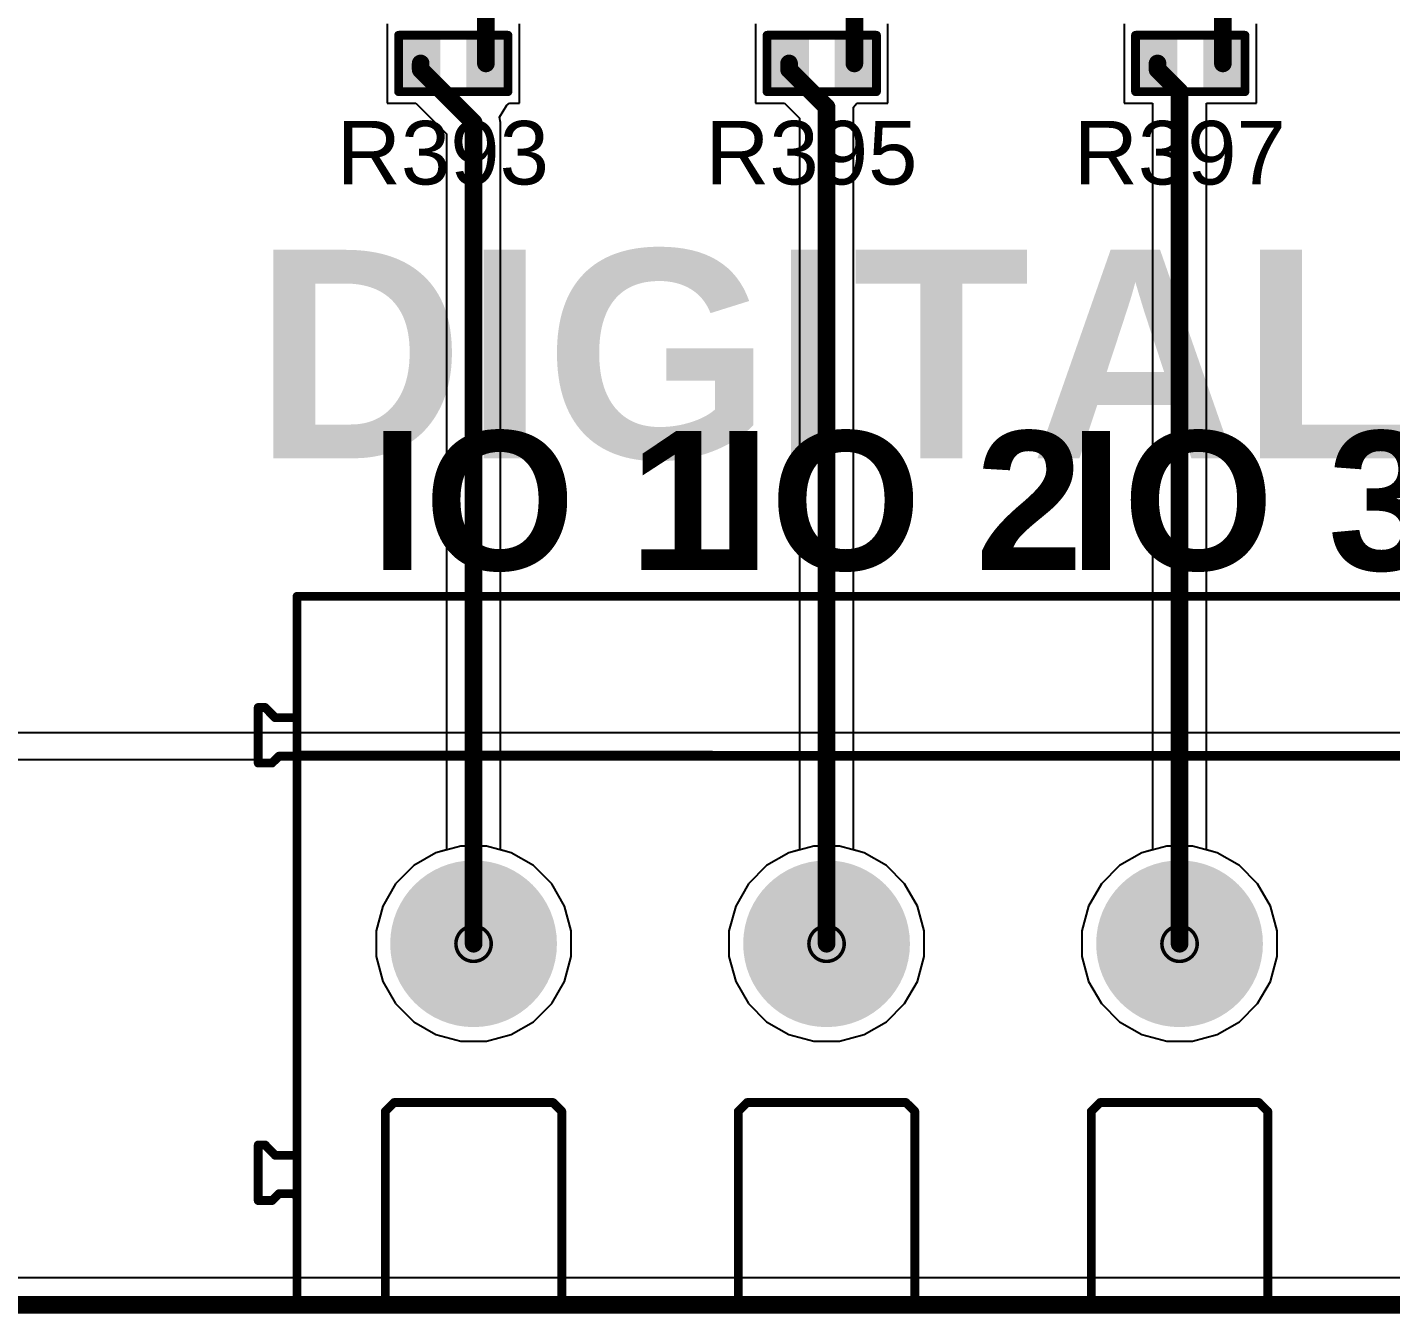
# Model space of a CAD drawing. Header units: inches. Extents: x -11 to 5428, y 0 to 5423.
# Drawn here: x 12.92 to 32.54, y -0.13 to 18.39 of the extents above; entities that cross this region are included whole.
import ezdxf

# ---------------------------------------------------------------- set-up
doc = ezdxf.new("R2010")
doc.units = ezdxf.units.IN
for name, color, linetype in [('Board Outline', 216, 'Continuous'), ('Bottom Layer', 5, 'Continuous'), ('Bottom Solder', 6, 'Continuous'), ('Drill Drawing', 1, 'Continuous'), ('GND', 16, 'Continuous'), ('Multi-Layer', 9, 'Continuous'), ('Pad Holes', 156, 'Continuous'), ('PWR', 76, 'Continuous'), ('Top Layer', 1, 'Continuous'), ('Top Overlay', 2, 'Continuous'), ('Top Paste', 8, 'Continuous'), ('Top Solder', 216, 'Continuous')]:
    doc.layers.add(name, color=color, linetype=linetype)
doc.styles.add('Arial', font='', dxfattribs={"height": 0.2})
doc.styles.add('Arial_Bold', font='', dxfattribs={"height": 0.2})
doc.styles.get('Arial').set_extended_font_data('Arial')
doc.styles.get('Arial_Bold').set_extended_font_data('Arial', bold=True)

# ---------------------------------------------------------------- blocks, each defined once
blk = doc.blocks.new('R___0402_86')
at = {"layer": 'Top Layer'}
for points in [[(-0.698, -0.318), (-0.698, 0.317), (-0.241, 0.317), (-0.241, -0.318)], [(0.241, -0.318), (0.241, 0.317), (0.699, 0.317), (0.699, -0.318)]]:
    blk.add_hatch(color=1, dxfattribs=at).paths.add_polyline_path(points)
at = {"layer": 'Top Paste'}
for points in [[(-0.698, -0.318), (-0.698, 0.317), (-0.241, 0.317), (-0.241, -0.318)], [(0.241, -0.318), (0.241, 0.317), (0.699, 0.317), (0.699, -0.318)]]:
    blk.add_hatch(color=8, dxfattribs=at).paths.add_polyline_path(points)
at = {"layer": 'Top Solder'}
for points in [[(-0.753, -0.373), (-0.753, 0.372), (-0.186, 0.372), (-0.186, -0.373)], [(0.186, -0.373), (0.186, 0.372), (0.754, 0.372), (0.754, -0.373)]]:
    blk.add_hatch(color=216, dxfattribs=at).paths.add_polyline_path(points)
at = {"layer": 'Top Overlay'}
for points in [[(0.787, 0.406, 0.127, 0.127, 0), (-0.787, 0.406, 0.127, 0.127, 0)], [(-0.787, 0.406, 0.127, 0.127, 0), (-0.787, -0.406, 0.127, 0.127, 0)], [(0.787, 0.406, 0.127, 0.127, 0), (0.787, -0.406, 0.127, 0.127, 0)], [(0.787, -0.406, 0.127, 0.127, 0), (-0.787, -0.406, 0.127, 0.127, 0)], [(0.813, -0.432, 0.00323, 0.00323, 0), (-0.813, -0.432, 0.00323, 0.00323, 0)]]:
    blk.add_lwpolyline(points, format="xyseb", dxfattribs=at)
for points in [[(-0.819, 0.406, 0.0635, 0.0635, 1), (-0.756, 0.406, 0.0635, 0.0635, 1)], [(-0.819, 0.406, 0.0635, 0.0635, 1), (-0.756, 0.406, 0.0635, 0.0635, 1)], [(0.756, 0.406, 0.0635, 0.0635, 1), (0.819, 0.406, 0.0635, 0.0635, 1)], [(0.756, 0.406, 0.0635, 0.0635, 1), (0.819, 0.406, 0.0635, 0.0635, 1)], [(-0.819, -0.406, 0.0635, 0.0635, 1), (-0.756, -0.406, 0.0635, 0.0635, 1)], [(-0.819, -0.406, 0.0635, 0.0635, 1), (-0.756, -0.406, 0.0635, 0.0635, 1)], [(0.756, -0.406, 0.0635, 0.0635, 1), (0.819, -0.406, 0.0635, 0.0635, 1)], [(0.756, -0.406, 0.0635, 0.0635, 1), (0.819, -0.406, 0.0635, 0.0635, 1)], [(-0.814, -0.432, 0.00161, 0.00161, 1), (-0.812, -0.432, 0.00161, 0.00161, 1)], [(0.812, -0.432, 0.00161, 0.00161, 1), (0.814, -0.432, 0.00161, 0.00161, 1)]]:
    blk.add_lwpolyline(points, format="xyseb", close=True, dxfattribs=at)
blk = doc.blocks.new('R___0402_89')
at = {"layer": 'Top Layer'}
for points in [[(-0.699, -0.318), (-0.699, 0.317), (-0.241, 0.317), (-0.241, -0.318)], [(0.241, -0.318), (0.241, 0.317), (0.698, 0.317), (0.698, -0.318)]]:
    blk.add_hatch(color=1, dxfattribs=at).paths.add_polyline_path(points)
at = {"layer": 'Top Paste'}
for points in [[(-0.699, -0.318), (-0.699, 0.317), (-0.241, 0.317), (-0.241, -0.318)], [(0.241, -0.318), (0.241, 0.317), (0.698, 0.317), (0.698, -0.318)]]:
    blk.add_hatch(color=8, dxfattribs=at).paths.add_polyline_path(points)
at = {"layer": 'Top Solder'}
for points in [[(-0.754, -0.373), (-0.754, 0.372), (-0.186, 0.372), (-0.186, -0.373)], [(0.186, -0.373), (0.186, 0.372), (0.753, 0.372), (0.753, -0.373)]]:
    blk.add_hatch(color=216, dxfattribs=at).paths.add_polyline_path(points)
at = {"layer": 'Top Overlay'}
for points in [[(0.787, 0.406, 0.127, 0.127, 0), (-0.787, 0.406, 0.127, 0.127, 0)], [(-0.787, 0.406, 0.127, 0.127, 0), (-0.787, -0.406, 0.127, 0.127, 0)], [(0.787, 0.406, 0.127, 0.127, 0), (0.787, -0.406, 0.127, 0.127, 0)], [(0.787, -0.406, 0.127, 0.127, 0), (-0.787, -0.406, 0.127, 0.127, 0)], [(0.813, -0.432, 0.00323, 0.00323, 0), (-0.813, -0.432, 0.00323, 0.00323, 0)]]:
    blk.add_lwpolyline(points, format="xyseb", dxfattribs=at)
for points in [[(-0.819, 0.406, 0.0635, 0.0635, 1), (-0.756, 0.406, 0.0635, 0.0635, 1)], [(-0.819, 0.406, 0.0635, 0.0635, 1), (-0.756, 0.406, 0.0635, 0.0635, 1)], [(0.756, 0.406, 0.0635, 0.0635, 1), (0.819, 0.406, 0.0635, 0.0635, 1)], [(0.756, 0.406, 0.0635, 0.0635, 1), (0.819, 0.406, 0.0635, 0.0635, 1)], [(-0.819, -0.406, 0.0635, 0.0635, 1), (-0.756, -0.406, 0.0635, 0.0635, 1)], [(-0.819, -0.406, 0.0635, 0.0635, 1), (-0.756, -0.406, 0.0635, 0.0635, 1)], [(0.756, -0.406, 0.0635, 0.0635, 1), (0.819, -0.406, 0.0635, 0.0635, 1)], [(0.756, -0.406, 0.0635, 0.0635, 1), (0.819, -0.406, 0.0635, 0.0635, 1)], [(-0.814, -0.432, 0.00161, 0.00161, 1), (-0.812, -0.432, 0.00161, 0.00161, 1)], [(0.812, -0.432, 0.00161, 0.00161, 1), (0.814, -0.432, 0.00161, 0.00161, 1)]]:
    blk.add_lwpolyline(points, format="xyseb", close=True, dxfattribs=at)
blk = doc.blocks.new('R___0402_92')
at = {"layer": 'Top Layer'}
for points in [[(-0.699, -0.318), (-0.699, 0.317), (-0.241, 0.317), (-0.241, -0.318)], [(0.241, -0.318), (0.241, 0.317), (0.698, 0.317), (0.698, -0.318)]]:
    blk.add_hatch(color=1, dxfattribs=at).paths.add_polyline_path(points)
at = {"layer": 'Top Paste'}
for points in [[(-0.699, -0.318), (-0.699, 0.317), (-0.241, 0.317), (-0.241, -0.318)], [(0.241, -0.318), (0.241, 0.317), (0.698, 0.317), (0.698, -0.318)]]:
    blk.add_hatch(color=8, dxfattribs=at).paths.add_polyline_path(points)
at = {"layer": 'Top Solder'}
for points in [[(-0.754, -0.373), (-0.754, 0.372), (-0.186, 0.372), (-0.186, -0.373)], [(0.186, -0.373), (0.186, 0.372), (0.753, 0.372), (0.753, -0.373)]]:
    blk.add_hatch(color=216, dxfattribs=at).paths.add_polyline_path(points)
at = {"layer": 'Top Overlay'}
for points in [[(0.787, 0.406, 0.127, 0.127, 0), (-0.787, 0.406, 0.127, 0.127, 0)], [(-0.787, 0.406, 0.127, 0.127, 0), (-0.787, -0.406, 0.127, 0.127, 0)], [(0.787, 0.406, 0.127, 0.127, 0), (0.787, -0.406, 0.127, 0.127, 0)], [(0.787, -0.406, 0.127, 0.127, 0), (-0.787, -0.406, 0.127, 0.127, 0)], [(0.813, -0.432, 0.00323, 0.00323, 0), (-0.813, -0.432, 0.00323, 0.00323, 0)]]:
    blk.add_lwpolyline(points, format="xyseb", dxfattribs=at)
for points in [[(-0.819, 0.406, 0.0635, 0.0635, 1), (-0.756, 0.406, 0.0635, 0.0635, 1)], [(-0.819, 0.406, 0.0635, 0.0635, 1), (-0.756, 0.406, 0.0635, 0.0635, 1)], [(0.756, 0.406, 0.0635, 0.0635, 1), (0.819, 0.406, 0.0635, 0.0635, 1)], [(0.756, 0.406, 0.0635, 0.0635, 1), (0.819, 0.406, 0.0635, 0.0635, 1)], [(-0.819, -0.406, 0.0635, 0.0635, 1), (-0.756, -0.406, 0.0635, 0.0635, 1)], [(-0.819, -0.406, 0.0635, 0.0635, 1), (-0.756, -0.406, 0.0635, 0.0635, 1)], [(0.756, -0.406, 0.0635, 0.0635, 1), (0.819, -0.406, 0.0635, 0.0635, 1)], [(0.756, -0.406, 0.0635, 0.0635, 1), (0.819, -0.406, 0.0635, 0.0635, 1)], [(-0.814, -0.432, 0.00161, 0.00161, 1), (-0.812, -0.432, 0.00161, 0.00161, 1)], [(0.812, -0.432, 0.00161, 0.00161, 1), (0.814, -0.432, 0.00161, 0.00161, 1)]]:
    blk.add_lwpolyline(points, format="xyseb", close=True, dxfattribs=at)
blk = doc.blocks.new('DB128V_5_08_7P_GN_S_627')
at = {"layer": 'Bottom Layer'}
h = blk.add_hatch(color=5, dxfattribs=at)
edge = h.paths.add_edge_path()
edge.add_arc((-15.24, 0), 1.15, 0, 360)
h = blk.add_hatch(color=5, dxfattribs=at)
edge = h.paths.add_edge_path()
edge.add_arc((-10.16, 0), 1.15, 0, 360)
h = blk.add_hatch(color=5, dxfattribs=at)
edge = h.paths.add_edge_path()
edge.add_arc((-5.08, 0), 1.15, 0, 360)
at = {"layer": 'Bottom Solder'}
h = blk.add_hatch(color=6, dxfattribs=at)
edge = h.paths.add_edge_path()
edge.add_arc((-15.24, 0), 1.2, 0, 360)
h = blk.add_hatch(color=6, dxfattribs=at)
edge = h.paths.add_edge_path()
edge.add_arc((-10.16, 0), 1.2, 0, 360)
h = blk.add_hatch(color=6, dxfattribs=at)
edge = h.paths.add_edge_path()
edge.add_arc((-5.08, 0), 1.2, 0, 360)
at = {"layer": 'GND'}
h = blk.add_hatch(color=16, dxfattribs=at)
edge = h.paths.add_edge_path()
edge.add_arc((-15.24, 0), 1.15, 0, 360)
h = blk.add_hatch(color=16, dxfattribs=at)
edge = h.paths.add_edge_path()
edge.add_arc((-10.16, 0), 1.15, 0, 360)
h = blk.add_hatch(color=16, dxfattribs=at)
edge = h.paths.add_edge_path()
edge.add_arc((-5.08, 0), 1.15, 0, 360)
at = {"layer": 'Multi-Layer'}
h = blk.add_hatch(color=9, dxfattribs=at)
edge = h.paths.add_edge_path()
edge.add_arc((-15.24, 0), 1.15, 0, 360)
h = blk.add_hatch(color=9, dxfattribs=at)
edge = h.paths.add_edge_path()
edge.add_arc((-10.16, 0), 1.15, 0, 360)
h = blk.add_hatch(color=9, dxfattribs=at)
edge = h.paths.add_edge_path()
edge.add_arc((-5.08, 0), 1.15, 0, 360)
at = {"layer": 'Pad Holes'}
h = blk.add_hatch(color=7, dxfattribs=at)
edge = h.paths.add_edge_path()
edge.add_arc((-15.24, 0), 0.75, 0, 360)
h = blk.add_hatch(color=7, dxfattribs=at)
edge = h.paths.add_edge_path()
edge.add_arc((-10.16, 0), 0.75, 0, 360)
h = blk.add_hatch(color=7, dxfattribs=at)
edge = h.paths.add_edge_path()
edge.add_arc((-5.08, 0), 0.75, 0, 360)
at = {"layer": 'PWR'}
h = blk.add_hatch(color=76, dxfattribs=at)
edge = h.paths.add_edge_path()
edge.add_arc((-15.24, 0), 1.15, 0, 360)
h = blk.add_hatch(color=76, dxfattribs=at)
edge = h.paths.add_edge_path()
edge.add_arc((-10.16, 0), 1.15, 0, 360)
h = blk.add_hatch(color=76, dxfattribs=at)
edge = h.paths.add_edge_path()
edge.add_arc((-5.08, 0), 1.15, 0, 360)
at = {"layer": 'Top Layer'}
h = blk.add_hatch(color=1, dxfattribs=at)
edge = h.paths.add_edge_path()
edge.add_arc((-15.24, 0), 1.15, 0, 360)
h = blk.add_hatch(color=1, dxfattribs=at)
edge = h.paths.add_edge_path()
edge.add_arc((-10.16, 0), 1.15, 0, 360)
h = blk.add_hatch(color=1, dxfattribs=at)
edge = h.paths.add_edge_path()
edge.add_arc((-5.08, 0), 1.15, 0, 360)
at = {"layer": 'Top Solder'}
h = blk.add_hatch(color=216, dxfattribs=at)
edge = h.paths.add_edge_path()
edge.add_arc((-15.24, 0), 1.2, 0, 360)
h = blk.add_hatch(color=216, dxfattribs=at)
edge = h.paths.add_edge_path()
edge.add_arc((-10.16, 0), 1.2, 0, 360)
h = blk.add_hatch(color=216, dxfattribs=at)
edge = h.paths.add_edge_path()
edge.add_arc((-5.08, 0), 1.2, 0, 360)
at = {"layer": 'Top Overlay'}
for points in [[(-17.78, 5, 0.127, 0.127, 0), (17.78, 5, 0.127, 0.127, 0)], [(-17.78, -5.2, 0.127, 0.127, 0), (-17.78, 5, 0.127, 0.127, 0)], [(-18.339, 3.401, 0.127, 0.127, 0), (-18.24, 3.401, 0.127, 0.127, 0)], [(-18.339, 2.601, 0.127, 0.127, 0), (-18.339, 3.401, 0.127, 0.127, 0)], [(-18.24, 3.401, 0.127, 0.127, 0), (-18.095, 3.254, 0.127, 0.127, 0)], [(-18.095, 3.254, 0.127, 0.127, 0), (-17.78, 3.254, 0.127, 0.127, 0)], [(-18.141, 2.601, 0.127, 0.127, 0), (-18.04, 2.7, 0.127, 0.127, 0)], [(-18.04, 2.7, 0.127, 0.127, 0), (-17.78, 2.7, 0.127, 0.127, 0)], [(-17.78, 2.715, 0.127, 0.127, 0), (17.78, 2.706, 0.127, 0.127, 0)], [(-17.78, 2.7, 0.127, 0.127, 0), (-17.74, 2.7, 0.127, 0.127, 0)], [(-18.339, 2.601, 0.127, 0.127, 0), (-18.141, 2.601, 0.127, 0.127, 0)], [(-16.51, -2.413, 0.127, 0.127, 0), (-16.383, -2.286, 0.127, 0.127, 0)], [(-16.51, -5.199, 0.127, 0.127, 0), (-16.51, -2.413, 0.127, 0.127, 0)], [(-16.383, -2.286, 0.127, 0.127, 0), (-14.097, -2.286, 0.127, 0.127, 0)], [(-14.097, -2.286, 0.127, 0.127, 0), (-13.97, -2.413, 0.127, 0.127, 0)], [(-13.97, -5.199, 0.127, 0.127, 0), (-13.97, -2.413, 0.127, 0.127, 0)], [(-11.43, -2.413, 0.127, 0.127, 0), (-11.303, -2.286, 0.127, 0.127, 0)], [(-11.43, -5.199, 0.127, 0.127, 0), (-11.43, -2.413, 0.127, 0.127, 0)], [(-11.303, -2.286, 0.127, 0.127, 0), (-9.017, -2.286, 0.127, 0.127, 0)], [(-9.017, -2.286, 0.127, 0.127, 0), (-8.89, -2.413, 0.127, 0.127, 0)], [(-8.89, -5.199, 0.127, 0.127, 0), (-8.89, -2.413, 0.127, 0.127, 0)], [(-6.35, -2.413, 0.127, 0.127, 0), (-6.223, -2.286, 0.127, 0.127, 0)], [(-6.35, -5.199, 0.127, 0.127, 0), (-6.35, -2.413, 0.127, 0.127, 0)], [(-6.223, -2.286, 0.127, 0.127, 0), (-3.937, -2.286, 0.127, 0.127, 0)], [(-3.937, -2.286, 0.127, 0.127, 0), (-3.81, -2.413, 0.127, 0.127, 0)], [(-3.81, -5.199, 0.127, 0.127, 0), (-3.81, -2.413, 0.127, 0.127, 0)], [(-18.339, -2.897, 0.127, 0.127, 0), (-18.24, -2.897, 0.127, 0.127, 0)], [(-18.339, -3.697, 0.127, 0.127, 0), (-18.339, -2.897, 0.127, 0.127, 0)], [(-18.24, -2.897, 0.127, 0.127, 0), (-18.095, -3.045, 0.127, 0.127, 0)], [(-18.095, -3.045, 0.127, 0.127, 0), (-17.78, -3.045, 0.127, 0.127, 0)], [(-18.339, -3.697, 0.127, 0.127, 0), (-18.141, -3.697, 0.127, 0.127, 0)], [(-18.141, -3.697, 0.127, 0.127, 0), (-18.04, -3.598, 0.127, 0.127, 0)], [(-18.04, -3.598, 0.127, 0.127, 0), (-17.78, -3.598, 0.127, 0.127, 0)], [(-17.84, -3.6, 0.127, 0.127, 0), (-17.78, -3.598, 0.127, 0.127, 0)], [(-17.78, -5.2, 0.127, 0.127, 0), (17.78, -5.2, 0.127, 0.127, 0)]]:
    blk.add_lwpolyline(points, format="xyseb", dxfattribs=at)
for points in [[(-17.812, 5, 0.0635, 0.0635, 1), (-17.748, 5, 0.0635, 0.0635, 1)], [(-17.812, 5, 0.0635, 0.0635, 1), (-17.748, 5, 0.0635, 0.0635, 1)], [(-18.371, 3.401, 0.0635, 0.0635, 1), (-18.307, 3.401, 0.0635, 0.0635, 1)], [(-18.371, 3.401, 0.0635, 0.0635, 1), (-18.307, 3.401, 0.0635, 0.0635, 1)], [(-18.271, 3.401, 0.0635, 0.0635, 1), (-18.208, 3.401, 0.0635, 0.0635, 1)], [(-18.271, 3.401, 0.0635, 0.0635, 1), (-18.208, 3.401, 0.0635, 0.0635, 1)], [(-18.127, 3.254, 0.0635, 0.0635, 1), (-18.063, 3.254, 0.0635, 0.0635, 1)], [(-18.127, 3.254, 0.0635, 0.0635, 1), (-18.063, 3.254, 0.0635, 0.0635, 1)], [(-17.812, 3.254, 0.0635, 0.0635, 1), (-17.748, 3.254, 0.0635, 0.0635, 1)], [(-18.072, 2.7, 0.0635, 0.0635, 1), (-18.008, 2.7, 0.0635, 0.0635, 1)], [(-18.072, 2.7, 0.0635, 0.0635, 1), (-18.008, 2.7, 0.0635, 0.0635, 1)], [(-17.812, 2.715, 0.0635, 0.0635, 1), (-17.748, 2.715, 0.0635, 0.0635, 1)], [(-17.812, 2.7, 0.0635, 0.0635, 1), (-17.748, 2.7, 0.0635, 0.0635, 1)], [(-17.812, 2.7, 0.0635, 0.0635, 1), (-17.748, 2.7, 0.0635, 0.0635, 1)], [(-17.772, 2.7, 0.0635, 0.0635, 1), (-17.708, 2.7, 0.0635, 0.0635, 1)], [(-18.371, 2.601, 0.0635, 0.0635, 1), (-18.307, 2.601, 0.0635, 0.0635, 1)], [(-18.371, 2.601, 0.0635, 0.0635, 1), (-18.307, 2.601, 0.0635, 0.0635, 1)], [(-18.172, 2.601, 0.0635, 0.0635, 1), (-18.109, 2.601, 0.0635, 0.0635, 1)], [(-18.172, 2.601, 0.0635, 0.0635, 1), (-18.109, 2.601, 0.0635, 0.0635, 1)], [(-16.542, -2.413, 0.0635, 0.0635, 1), (-16.478, -2.413, 0.0635, 0.0635, 1)], [(-16.542, -2.413, 0.0635, 0.0635, 1), (-16.478, -2.413, 0.0635, 0.0635, 1)], [(-16.415, -2.286, 0.0635, 0.0635, 1), (-16.351, -2.286, 0.0635, 0.0635, 1)], [(-16.415, -2.286, 0.0635, 0.0635, 1), (-16.351, -2.286, 0.0635, 0.0635, 1)], [(-14.129, -2.286, 0.0635, 0.0635, 1), (-14.065, -2.286, 0.0635, 0.0635, 1)], [(-14.129, -2.286, 0.0635, 0.0635, 1), (-14.065, -2.286, 0.0635, 0.0635, 1)], [(-14.002, -2.413, 0.0635, 0.0635, 1), (-13.938, -2.413, 0.0635, 0.0635, 1)], [(-14.002, -2.413, 0.0635, 0.0635, 1), (-13.938, -2.413, 0.0635, 0.0635, 1)], [(-11.462, -2.413, 0.0635, 0.0635, 1), (-11.398, -2.413, 0.0635, 0.0635, 1)], [(-11.462, -2.413, 0.0635, 0.0635, 1), (-11.398, -2.413, 0.0635, 0.0635, 1)], [(-11.335, -2.286, 0.0635, 0.0635, 1), (-11.271, -2.286, 0.0635, 0.0635, 1)], [(-11.335, -2.286, 0.0635, 0.0635, 1), (-11.271, -2.286, 0.0635, 0.0635, 1)], [(-9.049, -2.286, 0.0635, 0.0635, 1), (-8.985, -2.286, 0.0635, 0.0635, 1)], [(-9.049, -2.286, 0.0635, 0.0635, 1), (-8.985, -2.286, 0.0635, 0.0635, 1)], [(-8.922, -2.413, 0.0635, 0.0635, 1), (-8.858, -2.413, 0.0635, 0.0635, 1)], [(-8.922, -2.413, 0.0635, 0.0635, 1), (-8.858, -2.413, 0.0635, 0.0635, 1)], [(-6.382, -2.413, 0.0635, 0.0635, 1), (-6.318, -2.413, 0.0635, 0.0635, 1)], [(-6.382, -2.413, 0.0635, 0.0635, 1), (-6.318, -2.413, 0.0635, 0.0635, 1)], [(-6.255, -2.286, 0.0635, 0.0635, 1), (-6.191, -2.286, 0.0635, 0.0635, 1)], [(-6.255, -2.286, 0.0635, 0.0635, 1), (-6.191, -2.286, 0.0635, 0.0635, 1)], [(-3.969, -2.286, 0.0635, 0.0635, 1), (-3.905, -2.286, 0.0635, 0.0635, 1)], [(-3.969, -2.286, 0.0635, 0.0635, 1), (-3.905, -2.286, 0.0635, 0.0635, 1)], [(-3.842, -2.413, 0.0635, 0.0635, 1), (-3.778, -2.413, 0.0635, 0.0635, 1)], [(-3.842, -2.413, 0.0635, 0.0635, 1), (-3.778, -2.413, 0.0635, 0.0635, 1)], [(-18.371, -2.897, 0.0635, 0.0635, 1), (-18.307, -2.897, 0.0635, 0.0635, 1)], [(-18.371, -2.897, 0.0635, 0.0635, 1), (-18.307, -2.897, 0.0635, 0.0635, 1)], [(-18.271, -2.897, 0.0635, 0.0635, 1), (-18.208, -2.897, 0.0635, 0.0635, 1)], [(-18.271, -2.897, 0.0635, 0.0635, 1), (-18.208, -2.897, 0.0635, 0.0635, 1)], [(-18.127, -3.045, 0.0635, 0.0635, 1), (-18.063, -3.045, 0.0635, 0.0635, 1)], [(-18.127, -3.045, 0.0635, 0.0635, 1), (-18.063, -3.045, 0.0635, 0.0635, 1)], [(-17.812, -3.045, 0.0635, 0.0635, 1), (-17.748, -3.045, 0.0635, 0.0635, 1)], [(-18.371, -3.697, 0.0635, 0.0635, 1), (-18.307, -3.697, 0.0635, 0.0635, 1)], [(-18.371, -3.697, 0.0635, 0.0635, 1), (-18.307, -3.697, 0.0635, 0.0635, 1)], [(-18.172, -3.697, 0.0635, 0.0635, 1), (-18.109, -3.697, 0.0635, 0.0635, 1)], [(-18.172, -3.697, 0.0635, 0.0635, 1), (-18.109, -3.697, 0.0635, 0.0635, 1)], [(-18.072, -3.598, 0.0635, 0.0635, 1), (-18.008, -3.598, 0.0635, 0.0635, 1)], [(-18.072, -3.598, 0.0635, 0.0635, 1), (-18.008, -3.598, 0.0635, 0.0635, 1)], [(-17.872, -3.6, 0.0635, 0.0635, 1), (-17.808, -3.6, 0.0635, 0.0635, 1)], [(-17.812, -3.598, 0.0635, 0.0635, 1), (-17.748, -3.598, 0.0635, 0.0635, 1)], [(-17.812, -3.598, 0.0635, 0.0635, 1), (-17.748, -3.598, 0.0635, 0.0635, 1)], [(-17.812, -5.2, 0.0635, 0.0635, 1), (-17.748, -5.2, 0.0635, 0.0635, 1)], [(-17.812, -5.2, 0.0635, 0.0635, 1), (-17.748, -5.2, 0.0635, 0.0635, 1)], [(-16.542, -5.199, 0.0635, 0.0635, 1), (-16.478, -5.199, 0.0635, 0.0635, 1)], [(-14.002, -5.199, 0.0635, 0.0635, 1), (-13.938, -5.199, 0.0635, 0.0635, 1)], [(-11.462, -5.199, 0.0635, 0.0635, 1), (-11.398, -5.199, 0.0635, 0.0635, 1)], [(-8.922, -5.199, 0.0635, 0.0635, 1), (-8.858, -5.199, 0.0635, 0.0635, 1)], [(-6.382, -5.199, 0.0635, 0.0635, 1), (-6.318, -5.199, 0.0635, 0.0635, 1)], [(-3.842, -5.199, 0.0635, 0.0635, 1), (-3.778, -5.199, 0.0635, 0.0635, 1)]]:
    blk.add_lwpolyline(points, format="xyseb", close=True, dxfattribs=at)

msp = doc.modelspace()

# ---------------------------------------------------------------- linework, layer by layer
at = {"layer": 'Board Outline'}
msp.add_lwpolyline([(0, 0, 0.254, 0.254, 0), (344, 0, 0.254, 0.254, 0)], format="xyseb", dxfattribs=at)
at = {"layer": 'Bottom Layer'}
for p, q in [((18.8, 6.508), (18.48, 6.323)), ((19.157, 6.603), (18.8, 6.508)), ((19.527, 6.603), (19.157, 6.603)), ((19.884, 6.508), (19.527, 6.603)), ((20.204, 6.323), (19.884, 6.508)), ((23.88, 6.508), (23.56, 6.323)), ((24.237, 6.603), (23.88, 6.508)), ((24.607, 6.603), (24.237, 6.603)), ((24.964, 6.508), (24.607, 6.603)), ((25.284, 6.323), (24.964, 6.508)), ((28.96, 6.508), (28.64, 6.323)), ((29.317, 6.603), (28.96, 6.508)), ((29.687, 6.603), (29.317, 6.603)), ((30.044, 6.508), (29.687, 6.603)), ((30.364, 6.323), (30.044, 6.508)), ((18.48, 6.323), (18.219, 6.061)), ((20.466, 6.061), (20.204, 6.323)), ((23.56, 6.323), (23.299, 6.061)), ((25.546, 6.061), (25.284, 6.323)), ((28.64, 6.323), (28.379, 6.061)), ((30.626, 6.061), (30.364, 6.323)), ((18.219, 6.061), (18.034, 5.741)), ((20.65, 5.741), (20.466, 6.061)), ((23.299, 6.061), (23.114, 5.741)), ((25.73, 5.741), (25.546, 6.061)), ((28.379, 6.061), (28.194, 5.741)), ((30.81, 5.741), (30.626, 6.061)), ((18.034, 5.741), (17.938, 5.384)), ((20.746, 5.384), (20.65, 5.741)), ((23.114, 5.741), (23.018, 5.384)), ((25.826, 5.384), (25.73, 5.741)), ((28.194, 5.741), (28.098, 5.384)), ((30.906, 5.384), (30.81, 5.741)), ((17.938, 5.384), (17.938, 5.014)), ((20.746, 5.014), (20.746, 5.384)), ((23.018, 5.384), (23.018, 5.014)), ((25.826, 5.014), (25.826, 5.384)), ((28.098, 5.384), (28.098, 5.014)), ((30.906, 5.014), (30.906, 5.384)), ((17.938, 5.014), (18.034, 4.657)), ((20.65, 4.657), (20.746, 5.014)), ((23.018, 5.014), (23.114, 4.657)), ((25.73, 4.657), (25.826, 5.014)), ((28.098, 5.014), (28.194, 4.657)), ((30.81, 4.657), (30.906, 5.014)), ((18.034, 4.657), (18.219, 4.337)), ((20.466, 4.337), (20.65, 4.657)), ((23.114, 4.657), (23.299, 4.337)), ((25.546, 4.337), (25.73, 4.657)), ((28.194, 4.657), (28.379, 4.337)), ((30.626, 4.337), (30.81, 4.657)), ((18.219, 4.337), (18.48, 4.076)), ((20.204, 4.076), (20.466, 4.337)), ((23.299, 4.337), (23.56, 4.076)), ((25.284, 4.076), (25.546, 4.337)), ((28.379, 4.337), (28.64, 4.076)), ((30.364, 4.076), (30.626, 4.337)), ((18.48, 4.076), (18.8, 3.891)), ((19.884, 3.891), (20.204, 4.076)), ((23.56, 4.076), (23.88, 3.891)), ((24.964, 3.891), (25.284, 4.076)), ((28.64, 4.076), (28.96, 3.891)), ((30.044, 3.891), (30.364, 4.076)), ((18.8, 3.891), (19.157, 3.795)), ((19.157, 3.795), (19.527, 3.795)), ((19.527, 3.795), (19.884, 3.891)), ((23.88, 3.891), (24.237, 3.795)), ((24.237, 3.795), (24.607, 3.795)), ((24.607, 3.795), (24.964, 3.891)), ((28.96, 3.891), (29.317, 3.795)), ((29.317, 3.795), (29.687, 3.795)), ((29.687, 3.795), (30.044, 3.891)), ((185.233, 0.388), (9.715, 0.388))]:
    msp.add_line(p, q, dxfattribs=at)
at = {"layer": 'Drill Drawing'}
for points in [[(19.596, 5.199, 0.0508, 0.0508, 1), (19.088, 5.199, 0.0508, 0.0508, 1)], [(24.676, 5.199, 0.0508, 0.0508, 1), (24.168, 5.199, 0.0508, 0.0508, 1)], [(29.756, 5.199, 0.0508, 0.0508, 1), (29.248, 5.199, 0.0508, 0.0508, 1)], [(19.075, 5.199, 0.0254, 0.0254, 1), (19.101, 5.199, 0.0254, 0.0254, 1)], [(19.583, 5.199, 0.0254, 0.0254, 1), (19.609, 5.199, 0.0254, 0.0254, 1)], [(24.155, 5.199, 0.0254, 0.0254, 1), (24.181, 5.199, 0.0254, 0.0254, 1)], [(24.663, 5.199, 0.0254, 0.0254, 1), (24.689, 5.199, 0.0254, 0.0254, 1)], [(29.235, 5.199, 0.0254, 0.0254, 1), (29.261, 5.199, 0.0254, 0.0254, 1)], [(29.743, 5.199, 0.0254, 0.0254, 1), (29.769, 5.199, 0.0254, 0.0254, 1)]]:
    msp.add_lwpolyline(points, format="xyseb", close=True, dxfattribs=at)
at = {"layer": 'GND'}
for p, q in [((173.678, 8.237), (10.737, 8.237)), ((10.349, 7.849), (174.066, 7.849)), ((18.8, 6.508), (18.48, 6.323)), ((19.157, 6.603), (18.8, 6.508)), ((19.527, 6.603), (19.157, 6.603)), ((19.884, 6.508), (19.527, 6.603)), ((20.204, 6.323), (19.884, 6.508)), ((23.88, 6.508), (23.56, 6.323)), ((24.237, 6.603), (23.88, 6.508)), ((24.607, 6.603), (24.237, 6.603)), ((24.964, 6.508), (24.607, 6.603)), ((25.284, 6.323), (24.964, 6.508)), ((28.96, 6.508), (28.64, 6.323)), ((29.317, 6.603), (28.96, 6.508)), ((29.687, 6.603), (29.317, 6.603)), ((30.044, 6.508), (29.687, 6.603)), ((30.364, 6.323), (30.044, 6.508)), ((18.48, 6.323), (18.219, 6.061)), ((20.466, 6.061), (20.204, 6.323)), ((23.56, 6.323), (23.299, 6.061)), ((25.546, 6.061), (25.284, 6.323)), ((28.64, 6.323), (28.379, 6.061)), ((30.626, 6.061), (30.364, 6.323)), ((18.219, 6.061), (18.034, 5.741)), ((20.65, 5.741), (20.466, 6.061)), ((23.299, 6.061), (23.114, 5.741)), ((25.73, 5.741), (25.546, 6.061)), ((28.379, 6.061), (28.194, 5.741)), ((30.81, 5.741), (30.626, 6.061)), ((18.034, 5.741), (17.938, 5.384)), ((20.746, 5.384), (20.65, 5.741)), ((23.114, 5.741), (23.018, 5.384)), ((25.826, 5.384), (25.73, 5.741)), ((28.194, 5.741), (28.098, 5.384)), ((30.906, 5.384), (30.81, 5.741)), ((17.938, 5.384), (17.938, 5.014)), ((20.746, 5.014), (20.746, 5.384)), ((23.018, 5.384), (23.018, 5.014)), ((25.826, 5.014), (25.826, 5.384)), ((28.098, 5.384), (28.098, 5.014)), ((30.906, 5.014), (30.906, 5.384)), ((17.938, 5.014), (18.034, 4.657)), ((20.65, 4.657), (20.746, 5.014)), ((23.018, 5.014), (23.114, 4.657)), ((25.73, 4.657), (25.826, 5.014)), ((28.098, 5.014), (28.194, 4.657)), ((30.81, 4.657), (30.906, 5.014)), ((18.034, 4.657), (18.219, 4.337)), ((20.466, 4.337), (20.65, 4.657)), ((23.114, 4.657), (23.299, 4.337)), ((25.546, 4.337), (25.73, 4.657)), ((28.194, 4.657), (28.379, 4.337)), ((30.626, 4.337), (30.81, 4.657)), ((18.219, 4.337), (18.48, 4.076)), ((20.204, 4.076), (20.466, 4.337)), ((23.299, 4.337), (23.56, 4.076)), ((25.284, 4.076), (25.546, 4.337)), ((28.379, 4.337), (28.64, 4.076)), ((30.364, 4.076), (30.626, 4.337)), ((18.48, 4.076), (18.8, 3.891)), ((19.884, 3.891), (20.204, 4.076)), ((23.56, 4.076), (23.88, 3.891)), ((24.964, 3.891), (25.284, 4.076)), ((28.64, 4.076), (28.96, 3.891)), ((30.044, 3.891), (30.364, 4.076)), ((18.8, 3.891), (19.157, 3.795)), ((19.157, 3.795), (19.527, 3.795)), ((19.527, 3.795), (19.884, 3.891)), ((23.88, 3.891), (24.237, 3.795)), ((24.237, 3.795), (24.607, 3.795)), ((24.607, 3.795), (24.964, 3.891)), ((28.96, 3.891), (29.317, 3.795)), ((29.317, 3.795), (29.687, 3.795)), ((29.687, 3.795), (30.044, 3.891)), ((343.612, 0.388), (0.388, 0.388))]:
    msp.add_line(p, q, dxfattribs=at)
at = {"layer": 'PWR'}
for p, q in [((18.8, 6.508), (18.48, 6.323)), ((19.157, 6.603), (18.8, 6.508)), ((19.527, 6.603), (19.157, 6.603)), ((19.884, 6.508), (19.527, 6.603)), ((20.204, 6.323), (19.884, 6.508)), ((23.88, 6.508), (23.56, 6.323)), ((24.237, 6.603), (23.88, 6.508)), ((24.607, 6.603), (24.237, 6.603)), ((24.964, 6.508), (24.607, 6.603)), ((25.284, 6.323), (24.964, 6.508)), ((28.96, 6.508), (28.64, 6.323)), ((29.317, 6.603), (28.96, 6.508)), ((29.687, 6.603), (29.317, 6.603)), ((30.044, 6.508), (29.687, 6.603)), ((30.364, 6.323), (30.044, 6.508)), ((18.48, 6.323), (18.219, 6.061)), ((20.466, 6.061), (20.204, 6.323)), ((23.56, 6.323), (23.299, 6.061)), ((25.546, 6.061), (25.284, 6.323)), ((28.64, 6.323), (28.379, 6.061)), ((30.626, 6.061), (30.364, 6.323)), ((18.219, 6.061), (18.034, 5.741)), ((20.65, 5.741), (20.466, 6.061)), ((23.299, 6.061), (23.114, 5.741)), ((25.73, 5.741), (25.546, 6.061)), ((28.379, 6.061), (28.194, 5.741)), ((30.81, 5.741), (30.626, 6.061)), ((18.034, 5.741), (17.938, 5.384)), ((20.746, 5.384), (20.65, 5.741)), ((23.114, 5.741), (23.018, 5.384)), ((25.826, 5.384), (25.73, 5.741)), ((28.194, 5.741), (28.098, 5.384)), ((30.906, 5.384), (30.81, 5.741)), ((17.938, 5.384), (17.938, 5.014)), ((20.746, 5.014), (20.746, 5.384)), ((23.018, 5.384), (23.018, 5.014)), ((25.826, 5.014), (25.826, 5.384)), ((28.098, 5.384), (28.098, 5.014)), ((30.906, 5.014), (30.906, 5.384)), ((17.938, 5.014), (18.034, 4.657)), ((20.65, 4.657), (20.746, 5.014)), ((23.018, 5.014), (23.114, 4.657)), ((25.73, 4.657), (25.826, 5.014)), ((28.098, 5.014), (28.194, 4.657)), ((30.81, 4.657), (30.906, 5.014)), ((18.034, 4.657), (18.219, 4.337)), ((20.466, 4.337), (20.65, 4.657)), ((23.114, 4.657), (23.299, 4.337)), ((25.546, 4.337), (25.73, 4.657)), ((28.194, 4.657), (28.379, 4.337)), ((30.626, 4.337), (30.81, 4.657)), ((18.219, 4.337), (18.48, 4.076)), ((20.204, 4.076), (20.466, 4.337)), ((23.299, 4.337), (23.56, 4.076)), ((25.284, 4.076), (25.546, 4.337)), ((28.379, 4.337), (28.64, 4.076)), ((30.364, 4.076), (30.626, 4.337)), ((18.48, 4.076), (18.8, 3.891)), ((19.884, 3.891), (20.204, 4.076)), ((23.56, 4.076), (23.88, 3.891)), ((24.964, 3.891), (25.284, 4.076)), ((28.64, 4.076), (28.96, 3.891)), ((30.044, 3.891), (30.364, 4.076)), ((18.8, 3.891), (19.157, 3.795)), ((19.157, 3.795), (19.527, 3.795)), ((19.527, 3.795), (19.884, 3.891)), ((23.88, 3.891), (24.237, 3.795)), ((24.237, 3.795), (24.607, 3.795)), ((24.607, 3.795), (24.964, 3.891)), ((28.96, 3.891), (29.317, 3.795)), ((29.317, 3.795), (29.687, 3.795)), ((29.687, 3.795), (30.044, 3.891)), ((228.161, 0.388), (0.388, 0.388))]:
    msp.add_line(p, q, dxfattribs=at)
at = {"layer": 'Top Layer'}
for p, q in [((18.098, 18.443), (18.098, 17.3)), ((20.003, 17.3), (20.003, 18.443)), ((23.4, 18.443), (23.4, 17.3)), ((25.305, 17.3), (25.305, 18.443)), ((28.703, 18.443), (28.703, 17.3)), ((30.608, 17.3), (30.608, 18.443)), ((18.098, 17.3), (18.513, 17.3)), ((18.513, 17.3), (18.954, 16.859)), ((19.715, 17.096), (19.82, 17.268)), ((19.82, 17.268), (19.858, 17.3)), ((19.858, 17.3), (20.003, 17.3)), ((23.4, 17.3), (23.816, 17.3)), ((23.816, 17.3), (24.034, 17.082)), ((24.811, 17.243), (24.857, 17.3)), ((24.857, 17.3), (25.305, 17.3)), ((28.703, 17.3), (29.114, 17.3)), ((29.114, 17.3), (29.114, 6.549)), ((29.891, 6.549), (29.891, 17.3)), ((29.891, 17.3), (30.608, 17.3)), ((19.731, 17.02), (19.715, 17.096)), ((24.034, 17.082), (24.034, 6.549)), ((24.811, 6.549), (24.811, 17.243)), ((19.731, 6.549), (19.731, 17.02)), ((18.954, 16.859), (18.954, 6.549)), ((18.8, 6.508), (18.48, 6.323)), ((18.954, 6.549), (18.8, 6.508)), ((19.884, 6.508), (19.731, 6.549)), ((20.204, 6.323), (19.884, 6.508)), ((23.88, 6.508), (23.56, 6.323)), ((24.034, 6.549), (23.88, 6.508)), ((24.964, 6.508), (24.811, 6.549)), ((25.284, 6.323), (24.964, 6.508)), ((28.96, 6.508), (28.64, 6.323)), ((29.114, 6.549), (28.96, 6.508)), ((30.044, 6.508), (29.891, 6.549)), ((30.364, 6.323), (30.044, 6.508)), ((18.48, 6.323), (18.219, 6.061)), ((20.466, 6.061), (20.204, 6.323)), ((23.56, 6.323), (23.299, 6.061)), ((25.546, 6.061), (25.284, 6.323)), ((28.64, 6.323), (28.379, 6.061)), ((30.626, 6.061), (30.364, 6.323)), ((18.219, 6.061), (18.034, 5.741)), ((20.65, 5.741), (20.466, 6.061)), ((23.299, 6.061), (23.114, 5.741)), ((25.73, 5.741), (25.546, 6.061)), ((28.379, 6.061), (28.194, 5.741)), ((30.81, 5.741), (30.626, 6.061)), ((18.034, 5.741), (17.938, 5.384)), ((20.746, 5.384), (20.65, 5.741)), ((23.114, 5.741), (23.018, 5.384)), ((25.826, 5.384), (25.73, 5.741)), ((28.194, 5.741), (28.098, 5.384)), ((30.906, 5.384), (30.81, 5.741)), ((17.938, 5.384), (17.938, 5.014)), ((20.746, 5.014), (20.746, 5.384)), ((23.018, 5.384), (23.018, 5.014)), ((25.826, 5.014), (25.826, 5.384)), ((28.098, 5.384), (28.098, 5.014)), ((30.906, 5.014), (30.906, 5.384)), ((17.938, 5.014), (18.034, 4.657)), ((20.65, 4.657), (20.746, 5.014)), ((23.018, 5.014), (23.114, 4.657)), ((25.73, 4.657), (25.826, 5.014)), ((28.098, 5.014), (28.194, 4.657)), ((30.81, 4.657), (30.906, 5.014)), ((18.034, 4.657), (18.219, 4.337)), ((20.466, 4.337), (20.65, 4.657)), ((23.114, 4.657), (23.299, 4.337)), ((25.546, 4.337), (25.73, 4.657)), ((28.194, 4.657), (28.379, 4.337)), ((30.626, 4.337), (30.81, 4.657)), ((18.219, 4.337), (18.48, 4.076)), ((20.204, 4.076), (20.466, 4.337)), ((23.299, 4.337), (23.56, 4.076)), ((25.284, 4.076), (25.546, 4.337)), ((28.379, 4.337), (28.64, 4.076)), ((30.364, 4.076), (30.626, 4.337)), ((18.48, 4.076), (18.8, 3.891)), ((19.884, 3.891), (20.204, 4.076)), ((23.56, 4.076), (23.88, 3.891)), ((24.964, 3.891), (25.284, 4.076)), ((28.64, 4.076), (28.96, 3.891)), ((30.044, 3.891), (30.364, 4.076)), ((18.8, 3.891), (19.157, 3.795)), ((19.157, 3.795), (19.527, 3.795)), ((19.527, 3.795), (19.884, 3.891)), ((23.88, 3.891), (24.237, 3.795)), ((24.237, 3.795), (24.607, 3.795)), ((24.607, 3.795), (24.964, 3.891)), ((28.96, 3.891), (29.317, 3.795)), ((29.317, 3.795), (29.687, 3.795)), ((29.687, 3.795), (30.044, 3.891)), ((185.233, 0.388), (9.715, 0.388))]:
    msp.add_line(p, q, dxfattribs=at)
for points in [[(19.52, 17.871, 0.254, 0.254, 0), (19.52, 19.522, 0.254, 0.254, 0)], [(24.823, 17.871, 0.254, 0.254, 0), (24.823, 19.522, 0.254, 0.254, 0)], [(30.125, 17.871, 0.254, 0.254, 0), (30.125, 19.522, 0.254, 0.254, 0)], [(18.58, 17.782, 0.254, 0.254, 0), (18.58, 17.871, 0.254, 0.254, 0)], [(18.58, 17.782, 0.254, 0.254, 0), (19.342, 17.02, 0.254, 0.254, 0)], [(23.883, 17.782, 0.254, 0.254, 0), (23.883, 17.871, 0.254, 0.254, 0)], [(23.883, 17.782, 0.254, 0.254, 0), (24.422, 17.243, 0.254, 0.254, 0)], [(29.186, 17.782, 0.254, 0.254, 0), (29.186, 17.871, 0.254, 0.254, 0)], [(29.186, 17.782, 0.254, 0.254, 0), (29.502, 17.466, 0.254, 0.254, 0)], [(29.502, 5.199, 0.254, 0.254, 0), (29.502, 17.466, 0.254, 0.254, 0)], [(24.422, 5.199, 0.254, 0.254, 0), (24.422, 17.243, 0.254, 0.254, 0)], [(19.342, 5.199, 0.254, 0.254, 0), (19.342, 17.02, 0.254, 0.254, 0)]]:
    msp.add_lwpolyline(points, format="xyseb", dxfattribs=at)
for points in [[(18.517, 17.871, 0.127, 0.127, 1), (18.644, 17.871, 0.127, 0.127, 1)], [(18.517, 17.782, 0.127, 0.127, 1), (18.644, 17.782, 0.127, 0.127, 1)], [(18.517, 17.782, 0.127, 0.127, 1), (18.644, 17.782, 0.127, 0.127, 1)], [(19.456, 17.871, 0.127, 0.127, 1), (19.583, 17.871, 0.127, 0.127, 1)], [(23.819, 17.871, 0.127, 0.127, 1), (23.946, 17.871, 0.127, 0.127, 1)], [(23.819, 17.782, 0.127, 0.127, 1), (23.946, 17.782, 0.127, 0.127, 1)], [(23.819, 17.782, 0.127, 0.127, 1), (23.946, 17.782, 0.127, 0.127, 1)], [(24.759, 17.871, 0.127, 0.127, 1), (24.886, 17.871, 0.127, 0.127, 1)], [(29.122, 17.871, 0.127, 0.127, 1), (29.249, 17.871, 0.127, 0.127, 1)], [(29.122, 17.782, 0.127, 0.127, 1), (29.249, 17.782, 0.127, 0.127, 1)], [(29.122, 17.782, 0.127, 0.127, 1), (29.249, 17.782, 0.127, 0.127, 1)], [(30.062, 17.871, 0.127, 0.127, 1), (30.189, 17.871, 0.127, 0.127, 1)], [(29.439, 17.466, 0.127, 0.127, 1), (29.566, 17.466, 0.127, 0.127, 1)], [(29.439, 17.466, 0.127, 0.127, 1), (29.566, 17.466, 0.127, 0.127, 1)], [(24.359, 17.243, 0.127, 0.127, 1), (24.486, 17.243, 0.127, 0.127, 1)], [(24.359, 17.243, 0.127, 0.127, 1), (24.486, 17.243, 0.127, 0.127, 1)], [(19.279, 17.02, 0.127, 0.127, 1), (19.406, 17.02, 0.127, 0.127, 1)], [(19.279, 17.02, 0.127, 0.127, 1), (19.406, 17.02, 0.127, 0.127, 1)], [(19.279, 5.199, 0.127, 0.127, 1), (19.406, 5.199, 0.127, 0.127, 1)], [(24.359, 5.199, 0.127, 0.127, 1), (24.486, 5.199, 0.127, 0.127, 1)], [(29.439, 5.199, 0.127, 0.127, 1), (29.566, 5.199, 0.127, 0.127, 1)]]:
    msp.add_lwpolyline(points, format="xyseb", close=True, dxfattribs=at)

# ---------------------------------------------------------------- block references
at = {"rotation": 180}
for name, p in [('R___0402_92', (19.05, 17.871)), ('R___0402_89', (24.353, 17.871)), ('R___0402_86', (29.656, 17.871))]:
    msp.add_blockref(name, p, dxfattribs=at)
msp.add_blockref('DB128V_5_08_7P_GN_S_627', (34.582, 5.199))

# ---------------------------------------------------------------- texts
at = {"layer": 'Top Overlay'}
for s, height, style, p in [('R393', 0.9144, 'Arial', (17.374, 16.129)), ('R395', 0.9144, 'Arial', (22.677, 16.129)), ('R397', 0.9144, 'Arial', (27.98, 16.129)), ('DIGITAL IOs', 3, 'Arial_Bold', (16.18, 12.188)), ('IO 1', 2, 'Arial_Bold', (17.857, 10.578)), ('IO 2', 2, 'Arial_Bold', (22.836, 10.578)), ('IO 3', 2, 'Arial_Bold', (27.91, 10.578))]:
    msp.add_text(s, height=height, dxfattribs=dict(at, style=style)).set_placement(p)

doc.saveas('drawing.dxf')
